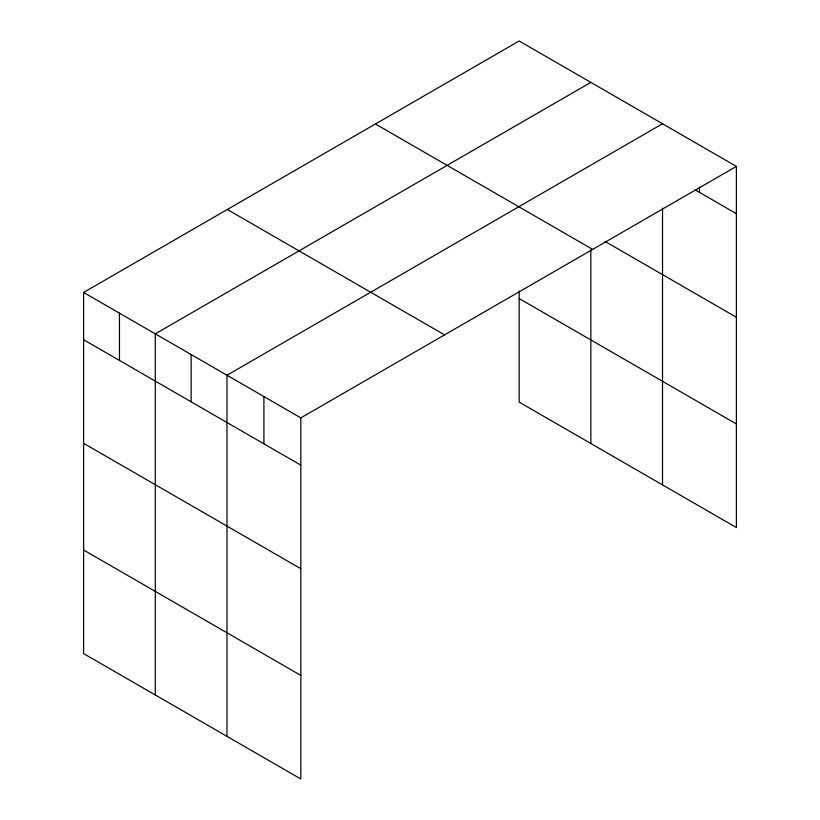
<?xml version="1.0" encoding="UTF-8"?>
<svg xmlns="http://www.w3.org/2000/svg" width="820" height="820" viewBox="0 0 820 820"><rect width="100%" height="100%" fill="white"/><g stroke="black" fill="none" stroke-linecap="round" stroke-linejoin="round"><path stroke-width="1.23" d="M83.609 292.463L300.837 417.872L300.837 779L83.609 653.591L83.609 292.463L519.162 41L736.391 166.409L736.391 527.537L519.162 402.128L519.162 290.936M590.851 82.389L155.298 333.853L155.298 694.97M662.529 123.769L226.976 375.232L226.976 736.36M300.837 417.872L736.391 166.409M695.114 189.85L736.391 213.682M604.965 241.377L736.391 317.258M375.437 123.984L592.655 249.393M519.162 298.552L736.391 423.96M227.345 209.479L444.563 334.888M83.609 339.736L300.837 465.145M83.609 443.312L300.837 568.721M83.609 550.015L300.837 675.424M699.46 187.247L699.46 192.362M662.529 208.126L662.529 484.897M590.851 249.741L590.851 443.507M263.907 396.552L263.907 443.825M191.142 354.547L191.142 401.81M119.453 313.158L119.453 360.431"/></g></svg>
